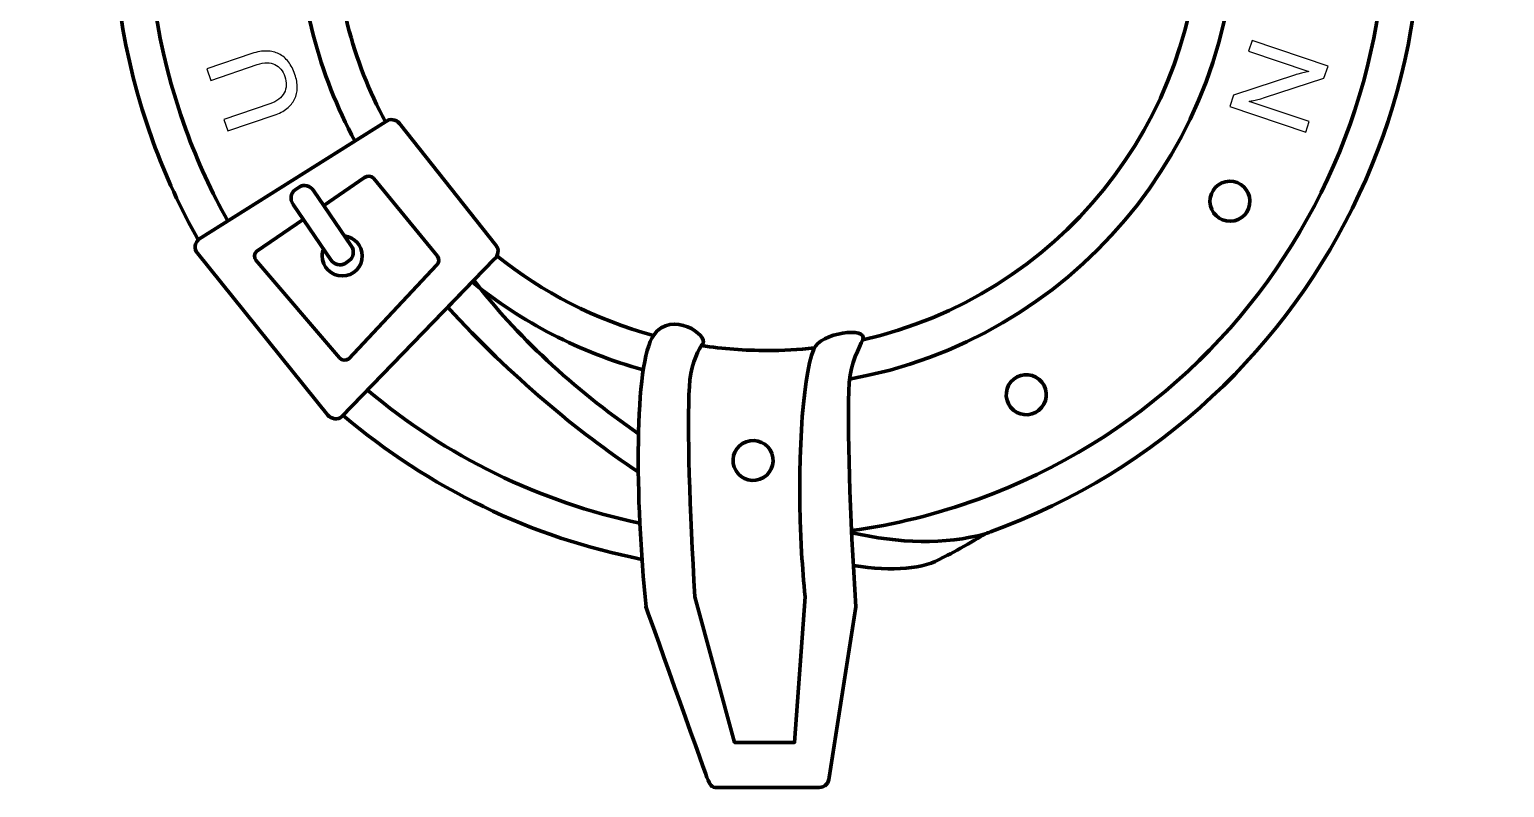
# Model space of a CAD drawing. Header units: centimetres. Extents: x -11.3 to 11.3, y -11.7 to 12.9.
# Drawn here: x -11.28 to 11.28, y -11.65 to -0.06 of the extents above; entities that cross this region are included whole.
import ezdxf

# ---------------------------------------------------------------- set-up
doc = ezdxf.new("R2010")
doc.units = ezdxf.units.CM
doc.header["$MEASUREMENT"] = 0
doc.layers.add('Layer 1', color=7, linetype='Continuous')

msp = doc.modelspace()

# ---------------------------------------------------------------- linework, layer by layer
at = {"layer": 'Layer 1', "color": 250, "lineweight": 211}
for points, knots in [([(3.34241, -7.77012), (3.36804, -7.76101), (3.39367, -7.75181), (3.41928, -7.74248), (3.41928, -7.74248), (8.60764, -5.85408), (11.28281, -0.11723), (9.39438, 5.07119), (9.39438, 5.07119), (7.50597, 10.25954), (1.7691, 12.9347), (-3.41928, 11.04628), (-3.41928, 11.04628), (-8.60766, 9.15787), (-11.2828, 3.42099), (-9.39439, -1.76739), (-9.39439, -1.76739), (-9.2017, -2.2968), (-8.96893, -2.80005), (-8.70077, -3.27495)], [0, 0, 0, 0, 0.2, 0.2, 0.2, 0.2, 0.4, 0.4, 0.4, 0.4, 0.6, 0.6, 0.6, 0.6, 0.8, 0.8, 0.8, 0.8, 1, 1, 1, 1]), ([(-8.24831, -2.98713), (-8.49642, -2.54471), (-8.71216, -2.07644), (-8.89129, -1.58428), (-8.89129, -1.58428), (-10.67857, 3.32625), (-8.14669, 8.75589), (-3.23617, 10.54318), (-3.23617, 10.54318), (1.67437, 12.33047), (7.10401, 9.79858), (8.89131, 4.88807), (8.89131, 4.88807), (10.67858, -0.02249), (8.14669, -5.45211), (3.23616, -7.23939), (3.23616, -7.23939), (2.59456, -7.47293), (1.9441, -7.6327), (1.29406, -7.72309)], [0, 0, 0, 0, 0.2, 0.2, 0.2, 0.2, 0.4, 0.4, 0.4, 0.4, 0.6, 0.6, 0.6, 0.6, 0.8, 0.8, 0.8, 0.8, 1, 1, 1, 1]), ([(1.26353, -5.40453), (4.61936, -4.80769), (7.16743, -1.87546), (7.16743, 1.65189), (7.16743, 1.65189), (7.16743, 5.61036), (3.95846, 8.81934), (0.00001, 8.81934), (0.00001, 8.81934), (-3.95847, 8.81934), (-7.16744, 5.61036), (-7.16744, 1.65189), (-7.16744, 1.65189), (-7.16744, 0.4159), (-6.85459, -0.74702), (-6.30375, -1.76199)], [0, 0, 0, 0, 0.25, 0.25, 0.25, 0.25, 0.5, 0.5, 0.5, 0.5, 0.75, 0.75, 0.75, 0.75, 1, 1, 1, 1]), ([(-5.83866, -1.469), (-6.33668, -0.53921), (-6.6191, 0.52336), (-6.6191, 1.65189), (-6.6191, 1.65189), (-6.6191, 5.30752), (-3.65562, 8.27099), (0, 8.27099), (0, 8.27099), (3.65564, 8.27099), (6.6191, 5.30752), (6.6191, 1.65189), (6.6191, 1.65189), (6.6191, -1.50055), (4.41533, -4.13825), (1.46433, -4.80469)], [0, 0, 0, 0, 0.25, 0.25, 0.25, 0.25, 0.5, 0.5, 0.5, 0.5, 0.75, 0.75, 0.75, 0.75, 1, 1, 1, 1]), ([(-5.83864, -1.46896), (-5.83864, -1.46896), (-8.6903, -3.26564), (-8.6903, -3.26564), (-8.6903, -3.26564), (-8.75621, -3.31848), (-8.7668, -3.41476), (-8.71397, -3.48066), (-8.71397, -3.48066), (-8.71397, -3.48066), (-6.71846, -5.95424), (-6.71846, -5.95424), (-6.71846, -5.95424), (-6.66562, -6.02016), (-6.56935, -6.03076), (-6.50343, -5.97791), (-6.50343, -5.97791), (-6.50343, -5.97791), (-4.17188, -3.56931), (-4.17188, -3.56931), (-4.17188, -3.56931), (-4.10597, -3.51647), (-4.09537, -3.4202), (-4.14823, -3.35427), (-4.14823, -3.35427), (-4.14823, -3.35427), (-5.62361, -1.49262), (-5.62361, -1.49262), (-5.62361, -1.49262), (-5.67646, -1.42672), (-5.77273, -1.41612), (-5.83864, -1.46896)], [0, 0, 0, 0, 0.125, 0.125, 0.125, 0.125, 0.25, 0.25, 0.25, 0.25, 0.375, 0.375, 0.375, 0.375, 0.5, 0.5, 0.5, 0.5, 0.625, 0.625, 0.625, 0.625, 0.75, 0.75, 0.75, 0.75, 0.875, 0.875, 0.875, 0.875, 1, 1, 1, 1]), ([(-6.78123, -2.74887), (-6.78123, -2.74887), (-6.15768, -2.32298), (-6.15768, -2.32298), (-6.15768, -2.32298), (-6.11467, -2.28851), (-6.05186, -2.29542), (-6.0174, -2.33842), (-6.0174, -2.33842), (-6.0174, -2.33842), (-5.04271, -3.52259), (-5.04271, -3.52259), (-5.04271, -3.52259), (-5.00823, -3.56559), (-5.01514, -3.62842), (-5.05815, -3.6629), (-5.05815, -3.6629), (-5.05815, -3.6629), (-6.39852, -5.09328), (-6.39852, -5.09328), (-6.39852, -5.09328), (-6.44153, -5.12777), (-6.50435, -5.12085), (-6.53883, -5.07784), (-6.53883, -5.07784), (-6.53883, -5.07784), (-7.81948, -3.58771), (-7.81948, -3.58771), (-7.81948, -3.58771), (-7.85395, -3.54471), (-7.84702, -3.48191), (-7.80403, -3.44742), (-7.80403, -3.44742), (-7.80403, -3.44742), (-7.09484, -2.96307), (-7.09484, -2.96307)], [0, 0, 0, 0, 0.11111111, 0.11111111, 0.11111111, 0.11111111, 0.22222222, 0.22222222, 0.22222222, 0.22222222, 0.33333333, 0.33333333, 0.33333333, 0.33333333, 0.44444444, 0.44444444, 0.44444444, 0.44444444, 0.55555556, 0.55555556, 0.55555556, 0.55555556, 0.66666667, 0.66666667, 0.66666667, 0.66666667, 0.77777778, 0.77777778, 0.77777778, 0.77777778, 0.88888889, 0.88888889, 0.88888889, 0.88888889, 1, 1, 1, 1]), ([(-6.45251, -3.63403), (-6.52232, -3.6816), (-6.62158, -3.65756), (-6.6742, -3.58033), (-6.6742, -3.58033), (-6.6742, -3.58033), (-7.25003, -2.73534), (-7.25003, -2.73534), (-7.25003, -2.73534), (-7.30265, -2.6581), (-7.28872, -2.55694), (-7.21891, -2.50937), (-7.21891, -2.50937), (-7.21891, -2.50937), (-7.15787, -2.46777), (-7.15787, -2.46777), (-7.15787, -2.46777), (-7.08808, -2.42021), (-6.9888, -2.44425), (-6.93618, -2.52147), (-6.93618, -2.52147), (-6.93618, -2.52147), (-6.36036, -3.36645), (-6.36036, -3.36645), (-6.36036, -3.36645), (-6.30773, -3.44368), (-6.32167, -3.54486), (-6.39147, -3.59242), (-6.39147, -3.59242), (-6.39147, -3.59242), (-6.45251, -3.63403), (-6.45251, -3.63403)], [0, 0, 0, 0, 0.125, 0.125, 0.125, 0.125, 0.25, 0.25, 0.25, 0.25, 0.375, 0.375, 0.375, 0.375, 0.5, 0.5, 0.5, 0.5, 0.625, 0.625, 0.625, 0.625, 0.75, 0.75, 0.75, 0.75, 0.875, 0.875, 0.875, 0.875, 1, 1, 1, 1]), ([(7.13569, -2.3823), (7.30208, -2.41163), (7.41319, -2.57032), (7.38386, -2.73669), (7.38386, -2.73669), (7.3545, -2.90309), (7.19584, -3.0142), (7.02945, -2.98487), (7.02945, -2.98487), (6.86304, -2.95551), (6.75194, -2.79685), (6.78129, -2.63045), (6.78129, -2.63045), (6.81063, -2.46405), (6.96929, -2.35295), (7.13569, -2.3823)], [0, 0, 0, 0, 0.25, 0.25, 0.25, 0.25, 0.5, 0.5, 0.5, 0.5, 0.75, 0.75, 0.75, 0.75, 1, 1, 1, 1]), ([(-6.46373, -3.21477), (-6.46373, -3.21477), (-6.36036, -3.36646), (-6.36036, -3.36646), (-6.36036, -3.36646), (-6.30773, -3.44368), (-6.32167, -3.54486), (-6.39147, -3.59242), (-6.39147, -3.59242), (-6.39147, -3.59242), (-6.45251, -3.63404), (-6.45251, -3.63404), (-6.45251, -3.63404), (-6.52232, -3.6816), (-6.62158, -3.65756), (-6.67419, -3.58033), (-6.67419, -3.58033), (-6.67419, -3.58033), (-6.78689, -3.41497), (-6.78689, -3.41497), (-6.78689, -3.41497), (-6.79873, -3.44761), (-6.80519, -3.48281), (-6.80519, -3.51954), (-6.80519, -3.51954), (-6.80519, -3.68897), (-6.66785, -3.82631), (-6.49841, -3.82631), (-6.49841, -3.82631), (-6.32899, -3.82631), (-6.19165, -3.68897), (-6.19165, -3.51954), (-6.19165, -3.51954), (-6.19165, -3.36185), (-6.31065, -3.23202), (-6.46373, -3.21477)], [0, 0, 0, 0, 0.11111111, 0.11111111, 0.11111111, 0.11111111, 0.22222222, 0.22222222, 0.22222222, 0.22222222, 0.33333333, 0.33333333, 0.33333333, 0.33333333, 0.44444444, 0.44444444, 0.44444444, 0.44444444, 0.55555556, 0.55555556, 0.55555556, 0.55555556, 0.66666667, 0.66666667, 0.66666667, 0.66666667, 0.77777778, 0.77777778, 0.77777778, 0.77777778, 0.88888889, 0.88888889, 0.88888889, 0.88888889, 1, 1, 1, 1]), ([(-1.96548, -6.24164), (-2.96198, -5.55417), (-3.85381, -4.72278), (-4.48429, -3.89138), (-4.48429, -3.89138), (-4.48429, -3.89138), (-4.88452, -4.30484), (-4.88452, -4.30484), (-4.88452, -4.30484), (-3.90335, -5.37333), (-2.9073, -6.2039), (-1.96869, -6.82453)], [0, 0, 0, 0, 0.33333333, 0.33333333, 0.33333333, 0.33333333, 0.66666667, 0.66666667, 0.66666667, 0.66666667, 1, 1, 1, 1]), ([(0.5303, -8.0622), (0.45507, -6.73397), (0.53437, -5.40881), (0.71397, -4.94586), (0.71397, -4.94586), (0.81176, -4.69376), (1.55431, -4.59357), (1.46551, -4.8019), (1.46551, -4.8019), (1.41458, -4.92142), (1.27631, -5.15481), (1.25932, -5.45697), (1.25932, -5.45697), (1.22214, -6.11821), (1.26989, -7.4671), (1.35718, -8.88835), (1.35718, -8.88835), (1.35718, -8.88835), (1.35706, -8.88838), (1.35706, -8.88838), (1.35706, -8.88838), (1.35706, -8.88838), (0.94967, -11.49892), (0.94967, -11.49892), (0.94967, -11.49892), (0.94967, -11.58341), (0.88119, -11.65189), (0.79672, -11.65189), (0.79672, -11.65189), (0.79672, -11.65189), (-0.76538, -11.65189), (-0.76538, -11.65189), (-0.76538, -11.65189), (-0.84986, -11.65189), (-0.87062, -11.61968), (-0.91835, -11.49892), (-0.91835, -11.49892), (-0.9937, -11.28862), (-1.85374, -8.88838), (-1.85374, -8.88838), (-1.85374, -8.88838), (-1.85374, -8.88838), (-1.85014, -8.88795), (-1.85014, -8.88795), (-1.85014, -8.88795), (-2.01824, -7.25415), (-2.03474, -5.16183), (-1.73349, -4.73168), (-1.73349, -4.73168), (-1.4604, -4.34175), (-0.8776, -4.73747), (-0.98511, -4.86996), (-0.98511, -4.86996), (-0.99053, -4.87665), (-0.99606, -4.88398), (-1.00165, -4.8919)], [0, 0, 0, 0, 0.07142857, 0.07142857, 0.07142857, 0.07142857, 0.14285714, 0.14285714, 0.14285714, 0.14285714, 0.21428571, 0.21428571, 0.21428571, 0.21428571, 0.28571429, 0.28571429, 0.28571429, 0.28571429, 0.35714286, 0.35714286, 0.35714286, 0.35714286, 0.42857143, 0.42857143, 0.42857143, 0.42857143, 0.5, 0.5, 0.5, 0.5, 0.57142857, 0.57142857, 0.57142857, 0.57142857, 0.64285714, 0.64285714, 0.64285714, 0.64285714, 0.71428571, 0.71428571, 0.71428571, 0.71428571, 0.78571429, 0.78571429, 0.78571429, 0.78571429, 0.85714286, 0.85714286, 0.85714286, 0.85714286, 0.92857143, 0.92857143, 0.92857143, 0.92857143, 1, 1, 1, 1]), ([(-1.00165, -4.8919), (-1.08039, -5.00359), (-1.17228, -5.23603), (-1.18814, -5.51817), (-1.18814, -5.51817), (-1.22346, -6.14609), (-1.18217, -7.39415), (-1.10318, -8.7354), (-1.10318, -8.7354), (-1.10318, -8.7354), (-0.49627, -10.96116), (-0.49627, -10.96116), (-0.49627, -10.96116), (-0.49627, -10.96116), (0.4229, -10.96116), (0.4229, -10.96116), (0.4229, -10.96116), (0.4229, -10.96116), (0.58181, -8.7354), (0.58181, -8.7354), (0.58181, -8.7354), (0.58181, -8.7354), (0.5823, -8.7354), (0.5823, -8.7354), (0.5823, -8.7354), (0.56032, -8.51373), (0.54308, -8.28791), (0.5303, -8.0622)], [0, 0, 0, 0, 0.14285714, 0.14285714, 0.14285714, 0.14285714, 0.28571429, 0.28571429, 0.28571429, 0.28571429, 0.42857143, 0.42857143, 0.42857143, 0.42857143, 0.57142857, 0.57142857, 0.57142857, 0.57142857, 0.71428571, 0.71428571, 0.71428571, 0.71428571, 0.85714286, 0.85714286, 0.85714286, 0.85714286, 1, 1, 1, 1]), ([(0.72199, -4.92831), (0.48486, -4.95403), (0.24398, -4.96722), (0.00001, -4.96722), (0.00001, -4.96722), (-0.34049, -4.96722), (-0.67499, -4.94152), (-1.00164, -4.89192)], [0, 0, 0, 0, 0.5, 0.5, 0.5, 0.5, 1, 1, 1, 1]), ([(4.1626, -5.40967), (4.29203, -5.51828), (4.30892, -5.71123), (4.20031, -5.84067), (4.20031, -5.84067), (4.09171, -5.9701), (3.89875, -5.98698), (3.76931, -5.87838), (3.76931, -5.87838), (3.63987, -5.76977), (3.62299, -5.57679), (3.73159, -5.44737), (3.73159, -5.44737), (3.8402, -5.31794), (4.03317, -5.30106), (4.1626, -5.40967)], [0, 0, 0, 0, 0.25, 0.25, 0.25, 0.25, 0.5, 0.5, 0.5, 0.5, 0.75, 0.75, 0.75, 0.75, 1, 1, 1, 1]), ([(0.07414, -6.5449), (0.13193, -6.70366), (0.05007, -6.87922), (-0.10869, -6.93701), (-0.10869, -6.93701), (-0.26747, -6.9948), (-0.44303, -6.91294), (-0.50082, -6.75418), (-0.50082, -6.75418), (-0.5586, -6.5954), (-0.47674, -6.41983), (-0.31797, -6.36204), (-0.31797, -6.36204), (-0.1592, -6.30425), (0.01636, -6.38612), (0.07414, -6.5449)], [0, 0, 0, 0, 0.25, 0.25, 0.25, 0.25, 0.5, 0.5, 0.5, 0.5, 0.75, 0.75, 0.75, 0.75, 1, 1, 1, 1]), ([(1.32071, -8.25584), (1.92975, -8.35654), (2.40529, -8.30811), (2.68917, -8.13298), (2.68917, -8.13298), (2.84027, -8.0705), (3.3424, -7.77012), (3.3424, -7.77012), (3.3424, -7.77012), (2.72346, -7.93977), (2.02352, -7.91856), (1.29557, -7.75515)], [0, 0, 0, 0, 0.33333333, 0.33333333, 0.33333333, 0.33333333, 0.66666667, 0.66666667, 0.66666667, 0.66666667, 1, 1, 1, 1])]:
    msp.add_open_spline(points, degree=3, knots=knots, dxfattribs=at)
at = {"layer": 'Layer 1', "color": 250}
for points, knots in [([(7.13731, -1.06374), (7.13731, -1.06374), (8.08403, -0.74896), (8.08403, -0.74896), (8.08403, -0.74896), (8.09024, -0.74637), (8.10234, -0.74261), (8.12036, -0.73766), (8.12036, -0.73766), (8.12036, -0.73766), (8.17905, -0.7224), (8.17905, -0.7224), (8.17905, -0.7224), (8.17905, -0.7224), (8.24104, -0.70775), (8.24104, -0.70775), (8.24104, -0.70775), (8.26125, -0.7032), (8.27664, -0.70005), (8.28726, -0.69828), (8.28726, -0.69828), (8.28726, -0.69828), (7.36493, -0.38774), (7.36493, -0.38774), (7.36493, -0.38774), (7.36493, -0.38774), (7.42002, -0.22412), (7.42002, -0.22412), (7.42002, -0.22412), (7.42002, -0.22412), (8.58327, -0.61579), (8.58327, -0.61579), (8.58327, -0.61579), (8.58327, -0.61579), (8.52061, -0.80187), (8.52061, -0.80187), (8.52061, -0.80187), (8.52061, -0.80187), (7.60875, -1.09936), (7.60875, -1.09936), (7.60875, -1.09936), (7.60875, -1.09936), (7.55273, -1.11554), (7.55273, -1.11554), (7.55273, -1.11554), (7.55273, -1.11554), (7.487, -1.13244), (7.487, -1.13244), (7.487, -1.13244), (7.487, -1.13244), (7.42411, -1.14679), (7.42411, -1.14679), (7.42411, -1.14679), (7.4043, -1.15113), (7.38841, -1.1543), (7.37639, -1.15624), (7.37639, -1.15624), (7.37639, -1.15624), (8.29692, -1.46619), (8.29692, -1.46619), (8.29692, -1.46619), (8.29692, -1.46619), (8.24214, -1.6289), (8.24214, -1.6289), (8.24214, -1.6289), (8.24214, -1.6289), (7.0789, -1.23723), (7.0789, -1.23723), (7.0789, -1.23723), (7.0789, -1.23723), (7.13731, -1.06374), (7.13731, -1.06374)], [0, 0, 0, 0, 0.05555556, 0.05555556, 0.05555556, 0.05555556, 0.11111111, 0.11111111, 0.11111111, 0.11111111, 0.16666667, 0.16666667, 0.16666667, 0.16666667, 0.22222222, 0.22222222, 0.22222222, 0.22222222, 0.27777778, 0.27777778, 0.27777778, 0.27777778, 0.33333333, 0.33333333, 0.33333333, 0.33333333, 0.38888889, 0.38888889, 0.38888889, 0.38888889, 0.44444444, 0.44444444, 0.44444444, 0.44444444, 0.5, 0.5, 0.5, 0.5, 0.55555556, 0.55555556, 0.55555556, 0.55555556, 0.61111111, 0.61111111, 0.61111111, 0.61111111, 0.66666667, 0.66666667, 0.66666667, 0.66666667, 0.72222222, 0.72222222, 0.72222222, 0.72222222, 0.77777778, 0.77777778, 0.77777778, 0.77777778, 0.83333333, 0.83333333, 0.83333333, 0.83333333, 0.88888889, 0.88888889, 0.88888889, 0.88888889, 0.94444444, 0.94444444, 0.94444444, 0.94444444, 1, 1, 1, 1]), ([(-7.43786, -0.66359), (-7.46351, -0.63223), (-7.49397, -0.60833), (-7.52926, -0.5919), (-7.52926, -0.5919), (-7.56452, -0.5755), (-7.60477, -0.56712), (-7.64996, -0.56673), (-7.64996, -0.56673), (-7.69516, -0.56636), (-7.74471, -0.57531), (-7.7986, -0.59359), (-7.7986, -0.59359), (-7.7986, -0.59359), (-8.51004, -0.83476), (-8.51004, -0.83476), (-8.51004, -0.83476), (-8.51004, -0.83476), (-8.56943, -0.6596), (-8.56943, -0.6596), (-8.56943, -0.6596), (-8.56943, -0.6596), (-7.87954, -0.42573), (-7.87954, -0.42573), (-7.87954, -0.42573), (-7.79749, -0.39792), (-7.72187, -0.38462), (-7.65268, -0.38589), (-7.65268, -0.38589), (-7.58349, -0.38713), (-7.52128, -0.40175), (-7.46603, -0.42977), (-7.46603, -0.42977), (-7.41081, -0.4578), (-7.36271, -0.49824), (-7.32174, -0.55112), (-7.32174, -0.55112), (-7.28078, -0.604), (-7.24762, -0.66786), (-7.22224, -0.74272), (-7.22224, -0.74272), (-7.19808, -0.81399), (-7.18635, -0.88162), (-7.18703, -0.94561), (-7.18703, -0.94561), (-7.1877, -1.00961), (-7.20109, -1.06856), (-7.22721, -1.12249), (-7.22721, -1.12249), (-7.25332, -1.17641), (-7.29234, -1.22435), (-7.34421, -1.26631), (-7.34421, -1.26631), (-7.39609, -1.30826), (-7.46125, -1.34254), (-7.5397, -1.36913), (-7.5397, -1.36913), (-7.5397, -1.36913), (-8.24755, -1.60908), (-8.24755, -1.60908), (-8.24755, -1.60908), (-8.24755, -1.60908), (-8.30754, -1.43212), (-8.30754, -1.43212), (-8.30754, -1.43212), (-8.30754, -1.43212), (-7.60687, -1.1946), (-7.60687, -1.1946), (-7.60687, -1.1946), (-7.55178, -1.17593), (-7.50586, -1.15234), (-7.46911, -1.12386), (-7.46911, -1.12386), (-7.43236, -1.09538), (-7.40458, -1.06311), (-7.38577, -1.02701), (-7.38577, -1.02701), (-7.36696, -0.99092), (-7.35684, -0.95177), (-7.35547, -0.90957), (-7.35547, -0.90957), (-7.35408, -0.86737), (-7.36131, -0.82292), (-7.37715, -0.77622), (-7.37715, -0.77622), (-7.39196, -0.73249), (-7.4122, -0.69495), (-7.43786, -0.66359)], [0, 0, 0, 0, 0.04545455, 0.04545455, 0.04545455, 0.04545455, 0.09090909, 0.09090909, 0.09090909, 0.09090909, 0.13636364, 0.13636364, 0.13636364, 0.13636364, 0.18181818, 0.18181818, 0.18181818, 0.18181818, 0.22727273, 0.22727273, 0.22727273, 0.22727273, 0.27272727, 0.27272727, 0.27272727, 0.27272727, 0.31818182, 0.31818182, 0.31818182, 0.31818182, 0.36363636, 0.36363636, 0.36363636, 0.36363636, 0.40909091, 0.40909091, 0.40909091, 0.40909091, 0.45454545, 0.45454545, 0.45454545, 0.45454545, 0.5, 0.5, 0.5, 0.5, 0.54545455, 0.54545455, 0.54545455, 0.54545455, 0.59090909, 0.59090909, 0.59090909, 0.59090909, 0.63636364, 0.63636364, 0.63636364, 0.63636364, 0.68181818, 0.68181818, 0.68181818, 0.68181818, 0.72727273, 0.72727273, 0.72727273, 0.72727273, 0.77272727, 0.77272727, 0.77272727, 0.77272727, 0.81818182, 0.81818182, 0.81818182, 0.81818182, 0.86363636, 0.86363636, 0.86363636, 0.86363636, 0.90909091, 0.90909091, 0.90909091, 0.90909091, 0.95454545, 0.95454545, 0.95454545, 0.95454545, 1, 1, 1, 1])]:
    msp.add_open_spline(points, degree=3, knots=knots, dxfattribs=at)
at = {"layer": 'Layer 1', "color": 250, "lineweight": 211}
for points in [[(-1.73494, -4.73752), (-2.62146, -4.49737), (-3.43413, -4.07765), (-4.13153, -3.51981)], [(-4.51063, -3.91854), (-3.7509, -4.53448), (-2.8627, -4.99815), (-1.89245, -5.26307)], [(-1.94523, -7.60922), (-3.47777, -7.28581), (-4.91286, -6.58561), (-6.11182, -5.57334)], [(-6.48507, -5.95894), (-5.17576, -7.07248), (-3.59722, -7.8323), (-1.91266, -8.16225)]]:
    msp.add_open_spline(points, degree=3, dxfattribs=at)

doc.saveas('drawing.dxf')
